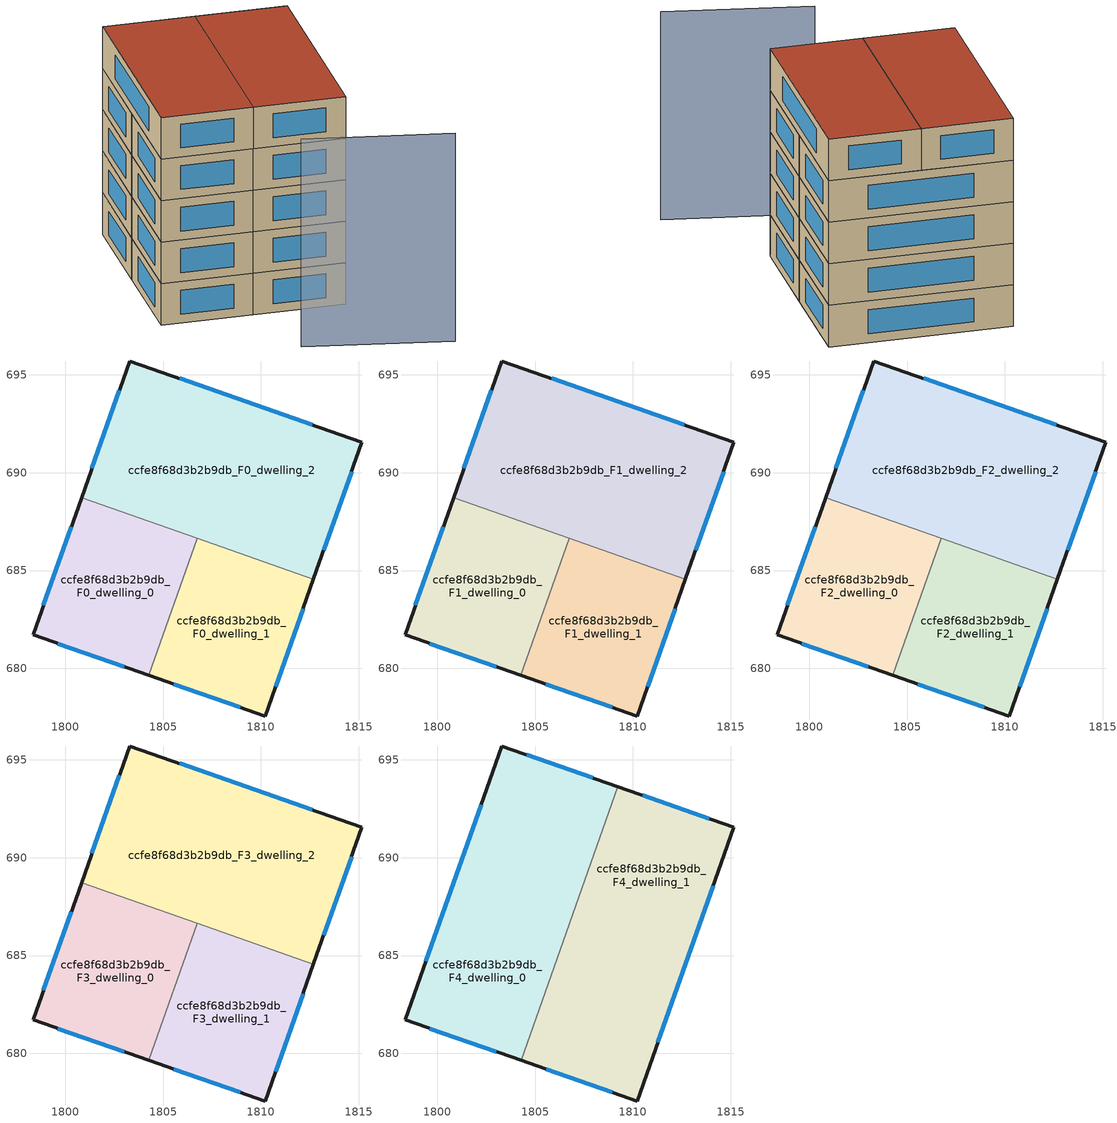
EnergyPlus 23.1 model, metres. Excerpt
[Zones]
ccfe8f68d3b2b9db_F0_dwelling_0
 floor ground (EU_floor_Construction): 1806.75,686.64 1804.28,679.64 1798.36,681.71 1800.84,688.73 z0
 wall outside (EU_wall_Construction): 1800.84,688.73 1798.36,681.71 1804.28,679.64 z0:3
 wall to ccfe8f68d3b2b9db_F0_dwelling_1 (EU_wall_Construction): 1804.28,679.64 1806.75,686.64 z0:3
 wall to ccfe8f68d3b2b9db_F0_dwelling_2 (EU_wall_Construction): 1806.75,686.64 1800.84,688.73 z0:3
 window (EU_Window_Construction): 1799.63,681.27 1803.01,680.09 / 1800.3,687.22 1798.89,683.21 z0.64:2.36
ccfe8f68d3b2b9db_F0_dwelling_1
 floor ground (EU_floor_Construction): 1812.68,684.54 1810.22,677.57 1804.28,679.64 1806.75,686.64 z0
 wall outside (EU_wall_Construction): 1804.28,679.64 1810.22,677.57 1812.68,684.54 z0:3
 wall to ccfe8f68d3b2b9db_F0_dwelling_2 (EU_wall_Construction): 1812.68,684.54 1806.75,686.64 z0:3
 window (EU_Window_Construction): 1810.74,679.06 1812.15,683.05 / 1805.55,679.2 1808.94,678.01 z0.64:2.36
ccfe8f68d3b2b9db_F0_dwelling_2
 floor ground (EU_floor_Construction): 1815.16,691.55 1812.68,684.54 1800.84,688.73 1803.3,695.71 z0
 wall outside (EU_wall_Construction): 1812.68,684.54 1815.16,691.55 1803.3,695.71 1800.84,688.73 z0:3
 window (EU_Window_Construction): 1812.62,692.44 1805.84,694.82 / 1813.21,686.04 1814.63,690.05 / 1802.77,694.21 1801.36,690.22 z0.64:2.36
ccfe8f68d3b2b9db_F1_dwelling_0
 floor to ccfe8f68d3b2b9db_F0_dwelling_0 (EU_floor_Construction): 1806.75,686.64 1804.28,679.64 1798.36,681.71 1800.84,688.73 z3
 wall outside (EU_wall_Construction): 1800.84,688.73 1798.36,681.71 1804.28,679.64 z3:6
 wall to ccfe8f68d3b2b9db_F1_dwelling_1 (EU_wall_Construction): 1804.28,679.64 1806.75,686.64 z3:6
 wall to ccfe8f68d3b2b9db_F1_dwelling_2 (EU_wall_Construction): 1806.75,686.64 1800.84,688.73 z3:6
 window (EU_Window_Construction): 1799.63,681.27 1803.01,680.09 / 1800.3,687.22 1798.89,683.21 z3.64:5.36
ccfe8f68d3b2b9db_F1_dwelling_1
 floor to ccfe8f68d3b2b9db_F0_dwelling_1 (EU_floor_Construction): 1812.68,684.54 1810.22,677.57 1804.28,679.64 1806.75,686.64 z3
 wall outside (EU_wall_Construction): 1804.28,679.64 1810.22,677.57 1812.68,684.54 z3:6
 wall to ccfe8f68d3b2b9db_F1_dwelling_2 (EU_wall_Construction): 1812.68,684.54 1806.75,686.64 z3:6
 window (EU_Window_Construction): 1810.74,679.06 1812.15,683.05 / 1805.55,679.2 1808.94,678.01 z3.64:5.36
ccfe8f68d3b2b9db_F1_dwelling_2
 floor to ccfe8f68d3b2b9db_F0_dwelling_2 (EU_floor_Construction): 1815.16,691.55 1812.68,684.54 1800.84,688.73 1803.3,695.71 z3
 wall outside (EU_wall_Construction): 1812.68,684.54 1815.16,691.55 1803.3,695.71 1800.84,688.73 z3:6
 window (EU_Window_Construction): 1812.62,692.44 1805.84,694.82 / 1813.21,686.04 1814.63,690.05 / 1802.77,694.21 1801.36,690.22 z3.64:5.36
ccfe8f68d3b2b9db_F2_dwelling_0
 floor to ccfe8f68d3b2b9db_F1_dwelling_0 (EU_floor_Construction): 1806.75,686.64 1804.28,679.64 1798.36,681.71 1800.84,688.73 z6
 wall outside (EU_wall_Construction): 1800.84,688.73 1798.36,681.71 1804.28,679.64 z6:9
 wall to ccfe8f68d3b2b9db_F2_dwelling_1 (EU_wall_Construction): 1804.28,679.64 1806.75,686.64 z6:9
 wall to ccfe8f68d3b2b9db_F2_dwelling_2 (EU_wall_Construction): 1806.75,686.64 1800.84,688.73 z6:9
 window (EU_Window_Construction): 1799.63,681.27 1803.01,680.09 / 1800.3,687.22 1798.89,683.21 z6.64:8.36
ccfe8f68d3b2b9db_F2_dwelling_1
 floor to ccfe8f68d3b2b9db_F1_dwelling_1 (EU_floor_Construction): 1812.68,684.54 1810.22,677.57 1804.28,679.64 1806.75,686.64 z6
 wall outside (EU_wall_Construction): 1804.28,679.64 1810.22,677.57 1812.68,684.54 z6:9
 wall to ccfe8f68d3b2b9db_F2_dwelling_2 (EU_wall_Construction): 1812.68,684.54 1806.75,686.64 z6:9
 window (EU_Window_Construction): 1810.74,679.06 1812.15,683.05 / 1805.55,679.2 1808.94,678.01 z6.64:8.36
ccfe8f68d3b2b9db_F2_dwelling_2
 floor to ccfe8f68d3b2b9db_F1_dwelling_2 (EU_floor_Construction): 1815.16,691.55 1812.68,684.54 1800.84,688.73 1803.3,695.71 z6
 wall outside (EU_wall_Construction): 1812.68,684.54 1815.16,691.55 1803.3,695.71 1800.84,688.73 z6:9
 window (EU_Window_Construction): 1812.62,692.44 1805.84,694.82 / 1813.21,686.04 1814.63,690.05 / 1802.77,694.21 1801.36,690.22 z6.64:8.36
ccfe8f68d3b2b9db_F3_dwelling_0
 floor to ccfe8f68d3b2b9db_F2_dwelling_0 (EU_floor_Construction): 1806.75,686.64 1804.28,679.64 1798.36,681.71 1800.84,688.73 z9
 wall outside (EU_wall_Construction): 1800.84,688.73 1798.36,681.71 1804.28,679.64 z9:12
 wall to ccfe8f68d3b2b9db_F3_dwelling_1 (EU_wall_Construction): 1804.28,679.64 1806.75,686.64 z9:12
 wall to ccfe8f68d3b2b9db_F3_dwelling_2 (EU_wall_Construction): 1806.75,686.64 1800.84,688.73 z9:12
 window (EU_Window_Construction): 1799.63,681.27 1803.01,680.09 / 1800.3,687.22 1798.89,683.21 z9.64:11.36
ccfe8f68d3b2b9db_F3_dwelling_1
 floor to ccfe8f68d3b2b9db_F2_dwelling_1 (EU_floor_Construction): 1812.68,684.54 1810.22,677.57 1804.28,679.64 1806.75,686.64 z9
 wall outside (EU_wall_Construction): 1804.28,679.64 1810.22,677.57 1812.68,684.54 z9:12
 wall to ccfe8f68d3b2b9db_F3_dwelling_2 (EU_wall_Construction): 1812.68,684.54 1806.75,686.64 z9:12
 window (EU_Window_Construction): 1810.74,679.06 1812.15,683.05 / 1805.55,679.2 1808.94,678.01 z9.64:11.36
 roof outside (EU_roof_Construction): 1804.29,679.64 1806.76,686.63 1805.53,683.17 z12
ccfe8f68d3b2b9db_F3_dwelling_2
 floor to ccfe8f68d3b2b9db_F2_dwelling_2 (EU_floor_Construction): 1815.16,691.55 1812.68,684.54 1800.84,688.73 1803.3,695.71 z9
 wall outside (EU_wall_Construction): 1812.68,684.54 1815.16,691.55 1803.3,695.71 1800.84,688.73 z9:12
 window (EU_Window_Construction): 1812.62,692.44 1805.84,694.82 / 1813.21,686.04 1814.63,690.05 / 1802.77,694.21 1801.36,690.22 z9.64:11.36
ccfe8f68d3b2b9db_F4_dwelling_0
 floor to ccfe8f68d3b2b9db_F3_dwelling_0 (EU_floor_Construction): 1806.75,686.64 1804.28,679.64 1798.36,681.71 1800.84,688.73 z12
 floor to ccfe8f68d3b2b9db_F3_dwelling_1 (EU_floor_Construction): 1806.76,686.63 1804.29,679.64 1805.53,683.17 z12
 floor to ccfe8f68d3b2b9db_F3_dwelling_2 (EU_floor_Construction): 1809.23,693.63 1806.76,686.63 1800.84,688.73 1803.3,695.71 z12
 wall outside (EU_wall_Construction): 1809.23,693.63 1803.3,695.71 1798.36,681.71 1804.29,679.64 z12:15
 wall to ccfe8f68d3b2b9db_F4_dwelling_1 (EU_wall_Construction): 1804.29,679.64 1809.23,693.63 z12:15
 window (EU_Window_Construction): 1799.63,681.27 1803.02,680.08 / 1802.24,692.71 1799.42,684.71 / 1807.96,694.07 1804.57,695.26 z12.64:14.36
 roof outside (EU_roof_Construction): 1804.29,679.64 1809.23,693.63 1803.3,695.71 1798.36,681.71 z15
ccfe8f68d3b2b9db_F4_dwelling_1
 floor to ccfe8f68d3b2b9db_F3_dwelling_1 (EU_floor_Construction): 1812.68,684.54 1810.22,677.57 1804.29,679.64 1806.76,686.63 z12
 floor to ccfe8f68d3b2b9db_F3_dwelling_2 (EU_floor_Construction): 1815.16,691.55 1812.68,684.54 1806.76,686.63 1809.23,693.63 z12
 wall outside (EU_wall_Construction): 1804.29,679.64 1810.22,677.57 1815.16,691.55 1809.23,693.63 z12:15
 window (EU_Window_Construction): 1813.89,692 1810.5,693.18 / 1811.27,680.56 1814.1,688.55 / 1805.56,679.2 1808.95,678.01 z12.64:14.36
 roof outside (EU_roof_Construction): 1810.22,677.57 1815.16,691.55 1809.23,693.63 1804.29,679.64 z15
shading: 1804,673.66 1812.87,668.7 z0:15
[Building]
EU S2 Campaign: North Axis=0; Terrain=City; Solar Distribution=FullExterior
[Site:Location]
Yerevan-Zvartnots.Intl.AP: Latitude=40.15; Longitude=44.383; Time Zone=4; Elevation=854
[SizingPeriod:WeatherFileDays]
AnnualSizingPeriod: Begin Month=1; Begin Day of Month=1; End Month=12; End Day of Month=31; Day of Week for Start Day=Monday; Use Weather File Daylight Saving Period=No; Use Weather File Rain and Snow Indicators=No
[MATERIAL]
EU_InternalMass_Material: Roughness=MediumRough; Thickness=0.1; Conductivity=1; Density=1800; Specific Heat=900; Thermal Absorptance=0.9; Solar Absorptance=0.7; Visible Absorptance=0.7
[MATERIAL:NOMASS] Roughness=MediumRough; Thermal Absorptance=0.9; Solar Absorptance=0.7; Visible Absorptance=0.7
Name | Thermal Resistance
EU_wall_NoMass | 1.05043
EU_roof_NoMass | 1.45357
EU_floor_NoMass | 0.478065
[WINDOWMATERIAL:SIMPLEGLAZINGSYSTEM]
EU_Window_SimpleGlazing: UFactor=2.5566; Solar Heat Gain Coefficient=0.75; Visible Transmittance=0.75
[CONSTRUCTION]
EU_wall_Construction: EU_wall_NoMass
EU_roof_Construction: EU_roof_NoMass
EU_floor_Construction: EU_floor_NoMass
EU_Window_Construction: EU_Window_SimpleGlazing
EU_InternalMass_Construction: EU_InternalMass_Material
[ZONE] Type=1; Multiplier=1; Ceiling Height=autocalculate; Floor Area=autocalculate; Part of Total Floor Area=Yes
Name | Volume
ccfe8f68d3b2b9db_F0_dwelling_0; ccfe8f68d3b2b9db_F1_dwelling_0; ccfe8f68d3b2b9db_F2_dwelling_0; ccfe8f68d3b2b9db_F3_dwelling_0 | 139.778
ccfe8f68d3b2b9db_F4_dwelling_0 | 279.552
ccfe8f68d3b2b9db_F0_dwelling_1; ccfe8f68d3b2b9db_F1_dwelling_1; ccfe8f68d3b2b9db_F2_dwelling_1; ccfe8f68d3b2b9db_F3_dwelling_1 | 139.797
ccfe8f68d3b2b9db_F4_dwelling_1 | 279.561
ccfe8f68d3b2b9db_F0_dwelling_2; ccfe8f68d3b2b9db_F1_dwelling_2; ccfe8f68d3b2b9db_F2_dwelling_2; ccfe8f68d3b2b9db_F3_dwelling_2 | 279.536
[INTERNALMASS] Construction=EU_InternalMass_Construction
Name | Zone or ZoneList | Surface Area
ccfe8f68d3b2b9db_F0_dwelling_0_EU_InternalMass | ccfe8f68d3b2b9db_F0_dwelling_0 | 46.5928
ccfe8f68d3b2b9db_F0_dwelling_1_EU_InternalMass | ccfe8f68d3b2b9db_F0_dwelling_1 | 46.599
ccfe8f68d3b2b9db_F0_dwelling_2_EU_InternalMass | ccfe8f68d3b2b9db_F0_dwelling_2 | 93.1825
ccfe8f68d3b2b9db_F1_dwelling_0_EU_InternalMass | ccfe8f68d3b2b9db_F1_dwelling_0 | 46.5928
ccfe8f68d3b2b9db_F1_dwelling_1_EU_InternalMass | ccfe8f68d3b2b9db_F1_dwelling_1 | 46.599
ccfe8f68d3b2b9db_F1_dwelling_2_EU_InternalMass | ccfe8f68d3b2b9db_F1_dwelling_2 | 93.1825
ccfe8f68d3b2b9db_F2_dwelling_0_EU_InternalMass | ccfe8f68d3b2b9db_F2_dwelling_0 | 46.5928
ccfe8f68d3b2b9db_F2_dwelling_1_EU_InternalMass | ccfe8f68d3b2b9db_F2_dwelling_1 | 46.599
ccfe8f68d3b2b9db_F2_dwelling_2_EU_InternalMass | ccfe8f68d3b2b9db_F2_dwelling_2 | 93.1825
ccfe8f68d3b2b9db_F3_dwelling_0_EU_InternalMass | ccfe8f68d3b2b9db_F3_dwelling_0 | 46.5928
ccfe8f68d3b2b9db_F3_dwelling_1_EU_InternalMass | ccfe8f68d3b2b9db_F3_dwelling_1 | 46.599
ccfe8f68d3b2b9db_F3_dwelling_2_EU_InternalMass | ccfe8f68d3b2b9db_F3_dwelling_2 | 93.1825
ccfe8f68d3b2b9db_F4_dwelling_0_EU_InternalMass | ccfe8f68d3b2b9db_F4_dwelling_0 | 93.1837
ccfe8f68d3b2b9db_F4_dwelling_1_EU_InternalMass | ccfe8f68d3b2b9db_F4_dwelling_1 | 93.187
[OTHEREQUIPMENT] Fuel Type=Electricity; Design Level Calculation Method=Watts/Area; Power per Zone Floor Area=1; Fraction Latent=0; Fraction Radiant=0; Fraction Lost=0; Carbon Dioxide Generation Rate=0; EndUse Subcategory=EU_Step8_InternalGains
Name | Zone or ZoneList or Space or SpaceList | Schedule
EU_Step8_InternalGain_ccfe8f68d3b2b9db_F0_dwelling_0_f000 | ccfe8f68d3b2b9db_F0_dwelling_0 | EU_Step8_GainSchedule_ccfe8f68d3b2b9db_F0_dwelling_0_f000
EU_Step8_InternalGain_ccfe8f68d3b2b9db_F0_dwelling_1_f000 | ccfe8f68d3b2b9db_F0_dwelling_1 | EU_Step8_GainSchedule_ccfe8f68d3b2b9db_F0_dwelling_1_f000
EU_Step8_InternalGain_ccfe8f68d3b2b9db_F0_dwelling_2_f000 | ccfe8f68d3b2b9db_F0_dwelling_2 | EU_Step8_GainSchedule_ccfe8f68d3b2b9db_F0_dwelling_2_f000
EU_Step8_InternalGain_ccfe8f68d3b2b9db_F1_dwelling_0_f000 | ccfe8f68d3b2b9db_F1_dwelling_0 | EU_Step8_GainSchedule_ccfe8f68d3b2b9db_F1_dwelling_0_f000
EU_Step8_InternalGain_ccfe8f68d3b2b9db_F1_dwelling_1_f000 | ccfe8f68d3b2b9db_F1_dwelling_1 | EU_Step8_GainSchedule_ccfe8f68d3b2b9db_F1_dwelling_1_f000
EU_Step8_InternalGain_ccfe8f68d3b2b9db_F1_dwelling_2_f000 | ccfe8f68d3b2b9db_F1_dwelling_2 | EU_Step8_GainSchedule_ccfe8f68d3b2b9db_F1_dwelling_2_f000
EU_Step8_InternalGain_ccfe8f68d3b2b9db_F2_dwelling_0_f000 | ccfe8f68d3b2b9db_F2_dwelling_0 | EU_Step8_GainSchedule_ccfe8f68d3b2b9db_F2_dwelling_0_f000
EU_Step8_InternalGain_ccfe8f68d3b2b9db_F2_dwelling_1_f000 | ccfe8f68d3b2b9db_F2_dwelling_1 | EU_Step8_GainSchedule_ccfe8f68d3b2b9db_F2_dwelling_1_f000
EU_Step8_InternalGain_ccfe8f68d3b2b9db_F2_dwelling_2_f000 | ccfe8f68d3b2b9db_F2_dwelling_2 | EU_Step8_GainSchedule_ccfe8f68d3b2b9db_F2_dwelling_2_f000
EU_Step8_InternalGain_ccfe8f68d3b2b9db_F3_dwelling_0_f000 | ccfe8f68d3b2b9db_F3_dwelling_0 | EU_Step8_GainSchedule_ccfe8f68d3b2b9db_F3_dwelling_0_f000
EU_Step8_InternalGain_ccfe8f68d3b2b9db_F3_dwelling_1_f000 | ccfe8f68d3b2b9db_F3_dwelling_1 | EU_Step8_GainSchedule_ccfe8f68d3b2b9db_F3_dwelling_1_f000
EU_Step8_InternalGain_ccfe8f68d3b2b9db_F3_dwelling_2_f000 | ccfe8f68d3b2b9db_F3_dwelling_2 | EU_Step8_GainSchedule_ccfe8f68d3b2b9db_F3_dwelling_2_f000
EU_Step8_InternalGain_ccfe8f68d3b2b9db_F4_dwelling_0_f000 | ccfe8f68d3b2b9db_F4_dwelling_0 | EU_Step8_GainSchedule_ccfe8f68d3b2b9db_F4_dwelling_0_f000
EU_Step8_InternalGain_ccfe8f68d3b2b9db_F4_dwelling_1_f000 | ccfe8f68d3b2b9db_F4_dwelling_1 | EU_Step8_GainSchedule_ccfe8f68d3b2b9db_F4_dwelling_1_f000
[ZONEVENTILATION:DESIGNFLOWRATE] Schedule=EU_AlwaysOn; Design Flow Rate Calculation Method=AirChanges/Hour; Air Changes per Hour=0.557805; Ventilation Type=Natural; Fan Pressure Rise=0; Fan Total Efficiency=1; Constant Term Coefficient=1; Temperature Term Coefficient=0; Velocity Term Coefficient=0; Velocity Squared Term Coefficient=0; Minimum Indoor Temperature=-100; Maximum Indoor Temperature=100; Delta Temperature=-100; Minimum Outdoor Temperature=-100; Maximum Outdoor Temperature=100; Maximum Wind Speed=40
Name | Zone or ZoneList or Space or SpaceList
EU_ConstantAir_ccfe8f68d3b2b9db_F0_dwelling_0 | ccfe8f68d3b2b9db_F0_dwelling_0
EU_ConstantAir_ccfe8f68d3b2b9db_F0_dwelling_1 | ccfe8f68d3b2b9db_F0_dwelling_1
EU_ConstantAir_ccfe8f68d3b2b9db_F0_dwelling_2 | ccfe8f68d3b2b9db_F0_dwelling_2
EU_ConstantAir_ccfe8f68d3b2b9db_F1_dwelling_0 | ccfe8f68d3b2b9db_F1_dwelling_0
EU_ConstantAir_ccfe8f68d3b2b9db_F1_dwelling_1 | ccfe8f68d3b2b9db_F1_dwelling_1
EU_ConstantAir_ccfe8f68d3b2b9db_F1_dwelling_2 | ccfe8f68d3b2b9db_F1_dwelling_2
EU_ConstantAir_ccfe8f68d3b2b9db_F2_dwelling_0 | ccfe8f68d3b2b9db_F2_dwelling_0
EU_ConstantAir_ccfe8f68d3b2b9db_F2_dwelling_1 | ccfe8f68d3b2b9db_F2_dwelling_1
EU_ConstantAir_ccfe8f68d3b2b9db_F2_dwelling_2 | ccfe8f68d3b2b9db_F2_dwelling_2
EU_ConstantAir_ccfe8f68d3b2b9db_F3_dwelling_0 | ccfe8f68d3b2b9db_F3_dwelling_0
EU_ConstantAir_ccfe8f68d3b2b9db_F3_dwelling_1 | ccfe8f68d3b2b9db_F3_dwelling_1
EU_ConstantAir_ccfe8f68d3b2b9db_F3_dwelling_2 | ccfe8f68d3b2b9db_F3_dwelling_2
EU_ConstantAir_ccfe8f68d3b2b9db_F4_dwelling_0 | ccfe8f68d3b2b9db_F4_dwelling_0
EU_ConstantAir_ccfe8f68d3b2b9db_F4_dwelling_1 | ccfe8f68d3b2b9db_F4_dwelling_1
[HVACTEMPLATE:THERMOSTAT] Constant Heating Setpoint=20; Constant Cooling Setpoint=50
EU_HeatOnly_ccfe8f68d3b2b9db_F0_dwelling_0; EU_HeatOnly_ccfe8f68d3b2b9db_F0_dwelling_1; EU_HeatOnly_ccfe8f68d3b2b9db_F0_dwelling_2; EU_HeatOnly_ccfe8f68d3b2b9db_F1_dwelling_0; EU_HeatOnly_ccfe8f68d3b2b9db_F1_dwelling_1; EU_HeatOnly_ccfe8f68d3b2b9db_F1_dwelling_2; EU_HeatOnly_ccfe8f68d3b2b9db_F2_dwelling_0; EU_HeatOnly_ccfe8f68d3b2b9db_F2_dwelling_1; EU_HeatOnly_ccfe8f68d3b2b9db_F2_dwelling_2; EU_HeatOnly_ccfe8f68d3b2b9db_F3_dwelling_0; EU_HeatOnly_ccfe8f68d3b2b9db_F3_dwelling_1; EU_HeatOnly_ccfe8f68d3b2b9db_F3_dwelling_2; EU_HeatOnly_ccfe8f68d3b2b9db_F4_dwelling_0; EU_HeatOnly_ccfe8f68d3b2b9db_F4_dwelling_1
[HVACTEMPLATE:ZONE:IDEALLOADSAIRSYSTEM] System Availability Schedule=EU_AlwaysOn; Maximum Heating Supply Air Temperature=50; Minimum Cooling Supply Air Temperature=13; Maximum Heating Supply Air Humidity Ratio=0.0156; Minimum Cooling Supply Air Humidity Ratio=0.0077; Heating Limit=NoLimit; Cooling Limit=NoLimit; Heating Availability Schedule=EU_AlwaysOn; Cooling Availability Schedule=EU_CoolingOff; Dehumidification Control Type=ConstantSensibleHeatRatio; Cooling Sensible Heat Ratio=0.7; Dehumidification Setpoint=60; Humidification Control Type=None; Humidification Setpoint=30; Outdoor Air Method=None; Outdoor Air Flow Rate per Person=0.00944; Outdoor Air Flow Rate per Zone Floor Area=0; Outdoor Air Flow Rate per Zone=0; Demand Controlled Ventilation Type=None; Outdoor Air Economizer Type=NoEconomizer; Heat Recovery Type=None; Sensible Heat Recovery Effectiveness=0.7; Latent Heat Recovery Effectiveness=0.65
Name | Template Thermostat
ccfe8f68d3b2b9db_F0_dwelling_0 | EU_HeatOnly_ccfe8f68d3b2b9db_F0_dwelling_0
ccfe8f68d3b2b9db_F0_dwelling_1 | EU_HeatOnly_ccfe8f68d3b2b9db_F0_dwelling_1
ccfe8f68d3b2b9db_F0_dwelling_2 | EU_HeatOnly_ccfe8f68d3b2b9db_F0_dwelling_2
ccfe8f68d3b2b9db_F1_dwelling_0 | EU_HeatOnly_ccfe8f68d3b2b9db_F1_dwelling_0
ccfe8f68d3b2b9db_F1_dwelling_1 | EU_HeatOnly_ccfe8f68d3b2b9db_F1_dwelling_1
ccfe8f68d3b2b9db_F1_dwelling_2 | EU_HeatOnly_ccfe8f68d3b2b9db_F1_dwelling_2
ccfe8f68d3b2b9db_F2_dwelling_0 | EU_HeatOnly_ccfe8f68d3b2b9db_F2_dwelling_0
ccfe8f68d3b2b9db_F2_dwelling_1 | EU_HeatOnly_ccfe8f68d3b2b9db_F2_dwelling_1
ccfe8f68d3b2b9db_F2_dwelling_2 | EU_HeatOnly_ccfe8f68d3b2b9db_F2_dwelling_2
ccfe8f68d3b2b9db_F3_dwelling_0 | EU_HeatOnly_ccfe8f68d3b2b9db_F3_dwelling_0
ccfe8f68d3b2b9db_F3_dwelling_1 | EU_HeatOnly_ccfe8f68d3b2b9db_F3_dwelling_1
ccfe8f68d3b2b9db_F3_dwelling_2 | EU_HeatOnly_ccfe8f68d3b2b9db_F3_dwelling_2
ccfe8f68d3b2b9db_F4_dwelling_0 | EU_HeatOnly_ccfe8f68d3b2b9db_F4_dwelling_0
ccfe8f68d3b2b9db_F4_dwelling_1 | EU_HeatOnly_ccfe8f68d3b2b9db_F4_dwelling_1
[SIZING:ZONE] Zone Cooling Design Supply Air Temperature Input Method=SupplyAirTemperature; Zone Cooling Design Supply Air Temperature=13; Zone Heating Design Supply Air Temperature Input Method=SupplyAirTemperature; Zone Heating Design Supply Air Temperature=50; Zone Cooling Design Supply Air Humidity Ratio=0.008; Zone Heating Design Supply Air Humidity Ratio=0.008; Cooling Design Air Flow Method=DesignDay; Cooling Design Air Flow Rate=0; Cooling Minimum Air Flow per Zone Floor Area=0.000762; Cooling Minimum Air Flow=0; Cooling Minimum Air Flow Fraction=0.2; Heating Design Air Flow Method=DesignDay; Heating Design Air Flow Rate=0; Heating Maximum Air Flow per Zone Floor Area=0.002032; Heating Maximum Air Flow=0.141576; Heating Maximum Air Flow Fraction=0.3; Account for Dedicated Outdoor Air System=No; Dedicated Outdoor Air System Control Strategy=NeutralSupplyAir; Dedicated Outdoor Air Low Setpoint Temperature for Design=autosize; Dedicated Outdoor Air High Setpoint Temperature for Design=autosize; Zone Load Sizing Method=Sensible Load Only No Latent Load; Zone Latent Cooling Design Supply Air Humidity Ratio Input Method=HumidityRatioDifference; Zone Cooling Design Supply Air Humidity Ratio Difference=0.005; Zone Latent Heating Design Supply Air Humidity Ratio Input Method=HumidityRatioDifference; Zone Humidification Design Supply Air Humidity Ratio Difference=0.005
ccfe8f68d3b2b9db_F0_dwelling_0; ccfe8f68d3b2b9db_F0_dwelling_1; ccfe8f68d3b2b9db_F0_dwelling_2; ccfe8f68d3b2b9db_F1_dwelling_0; ccfe8f68d3b2b9db_F1_dwelling_1; ccfe8f68d3b2b9db_F1_dwelling_2; ccfe8f68d3b2b9db_F2_dwelling_0; ccfe8f68d3b2b9db_F2_dwelling_1; ccfe8f68d3b2b9db_F2_dwelling_2; ccfe8f68d3b2b9db_F3_dwelling_0; ccfe8f68d3b2b9db_F3_dwelling_1; ccfe8f68d3b2b9db_F3_dwelling_2; ccfe8f68d3b2b9db_F4_dwelling_0; ccfe8f68d3b2b9db_F4_dwelling_1
[SCHEDULE:CONSTANT]
Name | Hourly Value
EU_AlwaysOn | 1
EU_CoolingOff | 0
[SCHEDULE:FILE] Column Number=1; Rows to Skip at Top=0; Number of Hours of Data=8760; Column Separator=Comma; Interpolate to Timestep=No; Minutes per Item=60; Adjust Schedule for Daylight Savings=Yes
Name | File
EU_Step8_GainSchedule_ccfe8f68d3b2b9db_F0_dwelling_0_f000 | ../../schedules/ccfe8f68d3b2b9db/ccfe8f68d3b2b9db_F0_dwelling_0_f000_gain.csv
EU_Step8_GainSchedule_ccfe8f68d3b2b9db_F0_dwelling_1_f000 | ../../schedules/ccfe8f68d3b2b9db/ccfe8f68d3b2b9db_F0_dwelling_1_f000_gain.csv
EU_Step8_GainSchedule_ccfe8f68d3b2b9db_F0_dwelling_2_f000 | ../../schedules/ccfe8f68d3b2b9db/ccfe8f68d3b2b9db_F0_dwelling_2_f000_gain.csv
EU_Step8_GainSchedule_ccfe8f68d3b2b9db_F1_dwelling_0_f000 | ../../schedules/ccfe8f68d3b2b9db/ccfe8f68d3b2b9db_F1_dwelling_0_f000_gain.csv
EU_Step8_GainSchedule_ccfe8f68d3b2b9db_F1_dwelling_1_f000 | ../../schedules/ccfe8f68d3b2b9db/ccfe8f68d3b2b9db_F1_dwelling_1_f000_gain.csv
EU_Step8_GainSchedule_ccfe8f68d3b2b9db_F1_dwelling_2_f000 | ../../schedules/ccfe8f68d3b2b9db/ccfe8f68d3b2b9db_F1_dwelling_2_f000_gain.csv
EU_Step8_GainSchedule_ccfe8f68d3b2b9db_F2_dwelling_0_f000 | ../../schedules/ccfe8f68d3b2b9db/ccfe8f68d3b2b9db_F2_dwelling_0_f000_gain.csv
EU_Step8_GainSchedule_ccfe8f68d3b2b9db_F2_dwelling_1_f000 | ../../schedules/ccfe8f68d3b2b9db/ccfe8f68d3b2b9db_F2_dwelling_1_f000_gain.csv
EU_Step8_GainSchedule_ccfe8f68d3b2b9db_F2_dwelling_2_f000 | ../../schedules/ccfe8f68d3b2b9db/ccfe8f68d3b2b9db_F2_dwelling_2_f000_gain.csv
EU_Step8_GainSchedule_ccfe8f68d3b2b9db_F3_dwelling_0_f000 | ../../schedules/ccfe8f68d3b2b9db/ccfe8f68d3b2b9db_F3_dwelling_0_f000_gain.csv
EU_Step8_GainSchedule_ccfe8f68d3b2b9db_F3_dwelling_1_f000 | ../../schedules/ccfe8f68d3b2b9db/ccfe8f68d3b2b9db_F3_dwelling_1_f000_gain.csv
EU_Step8_GainSchedule_ccfe8f68d3b2b9db_F3_dwelling_2_f000 | ../../schedules/ccfe8f68d3b2b9db/ccfe8f68d3b2b9db_F3_dwelling_2_f000_gain.csv
EU_Step8_GainSchedule_ccfe8f68d3b2b9db_F4_dwelling_0_f000 | ../../schedules/ccfe8f68d3b2b9db/ccfe8f68d3b2b9db_F4_dwelling_0_f000_gain.csv
EU_Step8_GainSchedule_ccfe8f68d3b2b9db_F4_dwelling_1_f000 | ../../schedules/ccfe8f68d3b2b9db/ccfe8f68d3b2b9db_F4_dwelling_1_f000_gain.csv
